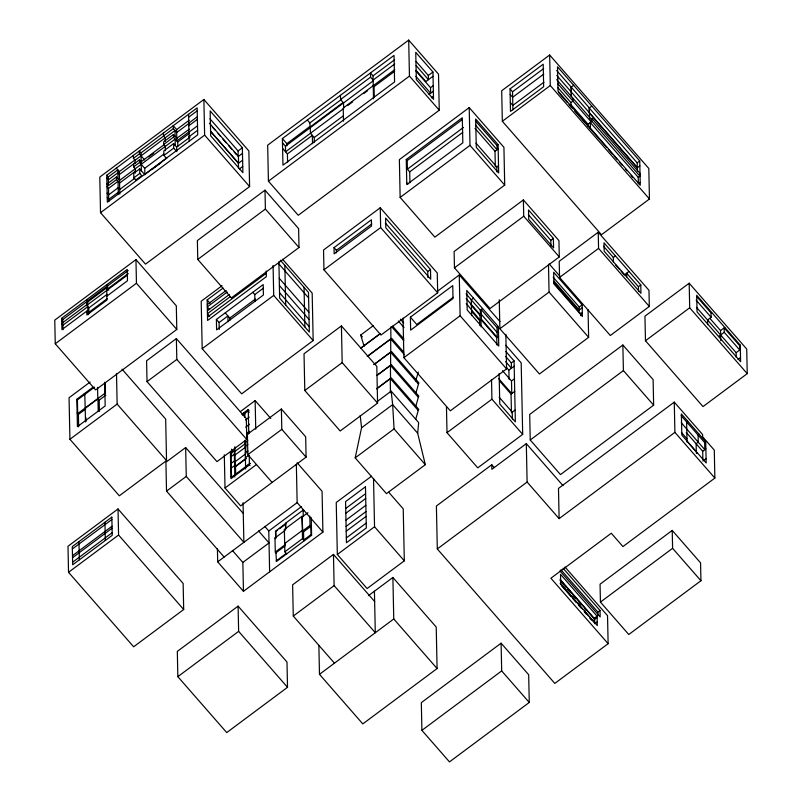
<?xml version="1.0" encoding="UTF-8"?>
<svg xmlns="http://www.w3.org/2000/svg" width="802" height="802" viewBox="0 0 802 802"><rect width="100%" height="100%" fill="white"/><g stroke="black" fill="none" stroke-linecap="round" stroke-linejoin="round"><path stroke-width="1.2" d="M360.198 415.546L361.562 427.777L355.196 457.872L386.454 493.641L425.321 464.679L417.672 433.22L418.664 422.624L391.155 391.155L377.11 401.622M415.717 380.96L418.283 372.018M415.917 393.04L418.484 384.098L390.554 352.148L373.993 364.479M415.797 406.243L418.363 397.301L390.434 365.351L376.8 375.506L391.396 364.75L418.905 396.218L418.002 396.9M415.677 419.446L418.243 410.504L390.303 378.554L376.669 388.709M203.878 99.498L99.789 177.062L100.531 212.68L145.513 264.139L249.602 186.575L248.861 150.956L203.878 99.498L204.63 135.127L249.602 186.575M106.756 175.237L197.142 107.889L197.703 134.846L107.318 202.194L106.756 175.237L108.26 176.951L108.42 184.62M108.26 176.951L117.804 169.834L117.984 178.686M135.147 162.626L135.097 160.26L133.433 158.355L139.398 153.904L139.337 150.956L141.002 152.871L141.383 170.776M165.252 141.403L165.172 137.854L163.498 135.939L173.302 128.641L173.242 125.693L176.64 129.583L176.791 140.951L189.262 131.668M188.64 117.212L197.202 110.836M141.002 152.871L164.109 135.658M107.227 197.663L108.721 199.377L118.275 192.269L119.799 194.024L119.338 171.588L135.398 159.618M135.097 160.26L174.976 130.556L175.097 136.46M176.64 129.583L189.102 120.3M135.458 162.565L119.398 174.535L117.864 172.781L108.32 179.899L106.816 178.184M106.937 184.089L116.49 176.971L119.518 180.44L175.147 139.077L175.287 145.513M164.29 144.51L141.192 161.723L139.518 159.809L133.553 164.26L133.603 166.866L135.277 168.781L135.368 173.072M176.821 138.435L173.422 134.546L163.628 141.844L163.678 144.46L165.352 146.375L165.443 150.666M188.761 123.117L197.322 116.741M189.162 123.247L176.701 132.53L173.302 128.641M116.49 176.971L116.541 179.588L106.997 186.696L108.501 188.42L108.771 201.643M133.603 166.866L139.578 162.425L139.518 159.809M163.678 144.46L173.483 137.162L173.422 134.546M188.821 125.734L197.382 119.348M148.681 156.941L153.703 153.202M108.501 188.42L118.044 181.302L118.325 194.535M176.741 138.335L189.292 129.152M135.638 171.087L119.578 183.056L116.541 179.588M139.708 168.861L133.744 173.312L133.834 177.833L135.759 180.039L141.733 175.598L139.799 173.392L139.708 168.861L144.701 174.565L166.796 158.104M173.613 143.598L173.713 148.129L176.741 151.598L176.651 147.067L173.613 143.598L163.819 150.896L163.909 155.428L166.565 158.465M188.951 132.17L197.513 125.794M177.823 146.315L177.733 142.024L189.232 133.453M144.871 174.766L144.731 168.32L163.819 154.104M133.834 177.833L139.799 173.392M163.909 155.428L173.713 148.129M189.051 136.691L197.613 130.315M134.766 178.275L119.709 189.493L118.175 187.738L108.631 194.856L107.127 193.142M176.651 147.067L190.074 137.072M151.899 169.523L160.941 162.786M100.531 212.68L204.63 135.127M242.475 153.372L238.174 156.57L238.064 150.946L242.354 147.748L210.164 110.917L210.685 135.829L242.886 172.661L242.354 147.748M238.535 168.31L238.425 163.327L242.615 160.2M408.689 40.1L267.667 145.182L268.419 181.172L298.244 215.287L439.265 110.215L438.514 74.215L408.689 40.1L409.451 76.09L439.265 110.215M239.397 168.931L242.755 166.425M282.394 138.566L394.033 55.388L394.584 81.924L282.956 165.172L282.394 138.566L286.845 143.658L286.885 145.763M282.484 142.786L285.462 146.195L285.572 151.809L343.647 108.541L343.527 102.927L340.549 99.528L370.564 77.162L370.474 72.932L373.03 75.849L373.511 98.816M314.334 142.295L314.234 137.523L310.494 133.242L309.863 122.917L341 99.709M373.03 75.849L394.614 59.769M286.845 143.658L309.762 126.576M309.943 127.147L343.106 102.445M373.11 80.08L394.704 63.99M285.462 146.195L373.542 80.571L370.564 77.162M135.959 259.617L54.767 320.118L55.258 343.757L95.618 389.922L176.801 329.432L176.31 305.793L135.959 259.617L136.45 283.256L176.801 329.432M343.497 121.172L343.216 108.049L394.825 69.604M108.831 290.224L106.706 287.798L86.586 302.785L86.636 305.452L88.821 307.948L88.942 313.612L86.756 311.116L61.944 329.602L61.704 318.284L127.247 269.442L127.488 280.77L106.877 296.118M347.647 105.553L352.649 101.834M363.657 93.633L367.657 90.646M374.283 97.363L374.053 86.636L394.664 71.278M128.21 270.545L87.488 300.89L87.528 302.885M63.027 329.732L62.807 319.547L87.629 301.051L86.526 299.788M287.597 162.295L287.417 153.914L312.329 135.348L312.509 143.698M128.27 273.542L107.668 288.9L107.608 285.903L106.646 284.8M86.696 304.79L62.877 322.544L61.764 321.271M86.636 305.452L127.368 275.106M314.234 137.523L343.366 115.809M87.749 306.715L62.927 325.211L61.824 323.948M88.821 307.948L107.027 294.384M107.398 298.524L88.23 312.8L88.27 314.745M268.419 181.172L409.451 76.09M55.258 343.757L136.45 283.256M265.001 190.164L197.372 240.55L197.773 259.437L231.377 297.893L299.006 247.507L298.605 228.61L265.001 190.164L265.392 209.051L299.006 247.507M416.138 65.614L428.428 79.669L428.338 75.458L432.95 72.02L415.747 52.341L416.318 79.609L433.521 99.288L432.95 72.02M433.04 76.23L425.892 81.563L416.058 70.315M197.773 259.437L265.392 209.051M415.897 76.32L430.644 93.192L430.524 87.679L433.24 85.654M429 94.405L433.351 91.167M431.466 97.774L433.461 96.29M90.155 382.023L69.052 397.742L69.924 439.285L119.318 495.796L166.545 460.609L165.673 419.075L122.034 369.151M222.064 285.702L201.202 301.241L202.194 348.68L241.673 393.842L313.171 340.569L312.178 293.131L282.575 259.257M266.214 271.036L266.324 276.69L207.588 320.459L207.157 299.938L223.086 288.078M104.691 382.283L105.182 405.952L77.423 426.644L76.842 399.236L93.032 387.176M469.21 107.598L399.366 159.638L400.148 197.412L434.864 237.131L504.709 185.082L503.927 147.317L469.21 107.598L470.002 145.373L504.709 185.082M105.262 382.935L105.463 392.9L77.694 413.591L77.413 399.887L94.586 387.095M207.257 304.57L226.174 290.474M227.217 292.038L207.297 306.875L209.593 309.502M406.263 159.518L462.293 117.764L462.824 142.826L406.794 184.57L406.263 159.518L407.205 160.58L407.386 169.202L463.416 127.448M407.205 160.58L462.233 119.588M549.651 55.007L501.691 90.746L502.333 121.282L601.49 234.725L649.45 198.986L648.808 168.46L549.651 55.007L550.292 85.543L649.45 198.986M207.387 310.835L229.292 294.514M230.344 296.61L207.447 313.672L209.653 316.199M510.032 88.912L543.195 64.21L543.666 86.696L510.503 111.408L510.032 88.912L512.528 91.769L512.909 109.824M176.37 338.594L146.596 360.78L147.027 381.612L216.971 461.631L246.745 439.446L246.314 418.614L176.37 338.594L176.811 359.426L246.745 439.446M207.517 317.061L266.254 273.302M85.483 421.972L85.202 408.268L97.954 398.764L98.215 411.225M78.666 426.854L78.406 414.403L85.764 408.92M512.528 91.769L543.676 68.561M99.408 411.376L99.167 400.158L105.874 395.165M409.932 182.826L409.712 171.859L462.734 132.35M543.796 74.065L512.648 97.273L510.152 94.425M216.39 319.447L263.186 284.58L263.407 295.006L216.61 329.873L216.39 319.447L219.086 322.524L219.227 329.482M254.906 301.552L254.765 294.595L263.277 288.259M219.086 322.524L227.928 315.928L228.049 321.732M543.967 82.195L512.819 105.403L510.323 102.546M229.843 320.389L229.803 318.073L255.377 299.016M380.248 207.758L323.547 250.003L323.958 269.803L380.98 335.046L437.681 292.8L437.26 272.991L380.248 207.758L380.659 227.557L437.681 292.8M147.027 381.612L176.811 359.426M69.924 439.285L117.142 404.098L116.501 373.552M557.761 78.997L556.778 79.729L591.094 118.997L591.154 121.884L557.641 83.538M400.148 197.412L470.002 145.373M502.333 121.282L550.292 85.543M334.033 247.617L371.386 219.788L371.516 226.034L334.163 253.863L334.033 247.617L336.389 250.304L336.439 252.8M202.194 348.68L273.703 295.407L273.071 265.442M336.389 250.304L371.777 223.938M323.958 269.803L380.659 227.557M571.204 87.097L571.415 96.862L571.174 87.127L573.641 85.283M475.446 125.022L497.039 149.723L496.949 145.473L498.082 144.631L475.686 119.017L476.288 147.388L498.674 173.001L498.082 144.631M495.325 166.876L494.994 151.237L498.162 148.881M571.014 106.887L570.924 102.596L572.969 101.072L572.909 98.195M496.929 171.839L496.829 166.976L498.523 165.723M639.856 165.874L637.279 167.788L589.36 112.962L589.249 108.009L591.826 106.085M591.094 118.997L591.906 118.395L639.826 173.222L639.886 176.109L591.966 121.272L591.906 118.395M588.056 126.365L588.016 124.22L591.966 121.272M341.411 325.903L304.028 353.762L304.79 390.494L340.188 430.985L377.582 403.125L376.81 366.404L341.411 325.903L342.183 362.634L377.582 403.125M243.267 513.46L185.653 447.546L165.924 462.243L166.525 491.125L224.139 557.039M523.385 199.919L454.112 251.527L454.463 267.838L490.022 308.529L559.295 256.921L558.944 240.61L523.385 199.919L523.726 216.229L559.295 256.921M427.887 277.612L427.757 271.527L430.504 269.482L385.612 218.124L385.822 227.858L430.704 279.216L430.504 269.482M240.389 411.566L255.146 400.569L270.785 418.464M241.823 414.303L248.269 409.491L249.031 412.629M248.981 410.303L244.47 413.662L244.55 417.14M242.785 415.406L244.73 413.952L243.768 412.85M118.024 508.969L67.99 546.252L68.531 572.297L133.643 646.793L183.688 609.51L183.137 583.455L118.024 508.969L118.576 535.014L183.688 609.51M72.35 548.979L111.889 519.526M245.522 419.957L249.131 417.271L248.419 416.459M364.108 346.304L360.72 335.035L373.381 325.602M454.463 267.838L523.726 216.229M72.491 555.686L112.029 526.232M245.673 427.125L249.282 424.438L248.57 423.626M72.531 557.711L112.069 528.247M166.525 491.125L186.264 476.418L185.653 447.546M72.631 562.192L112.17 532.728M380.078 333.722L360.599 348.238L380.148 333.802M246.715 433.26L249.422 431.245M437.17 291.457L459.265 274.986L500.017 321.612M304.79 390.494L342.183 362.634M224.309 454.774L225.011 487.997L240.65 505.892L306.093 457.14L305.672 436.789L281.382 409.01L247.417 434.313L247.838 454.664L272.129 482.443M410.383 317.171L452.749 285.602L453.02 298.565L410.654 330.133L410.383 317.171L416.759 324.469L453.21 297.301M68.531 572.297L118.576 535.014M247.788 440.759L245.081 442.774L245.653 443.416L234.956 451.386L234.274 450.614L231.016 453.04L231.517 477.22L249.983 463.466L249.392 462.784M247.868 444.378L245.161 446.393L245.723 447.035L235.036 455.005L234.354 454.233L231.086 456.659L230.495 455.977M367.296 356.359L390.674 338.945L404.489 354.755M367.366 356.439L391.647 338.344L403.777 352.228M247.998 451.035L245.302 453.05L245.863 453.701L235.176 461.671L234.495 460.889L231.227 463.325L230.635 462.644M637.279 167.788L637.179 162.836L639.745 160.921L557.51 66.827L558.022 91.167L640.257 185.262L639.745 160.921M247.838 454.664L281.813 429.351L281.382 409.01M249.001 455.055L245.402 457.741L245.963 458.393L235.267 466.363L234.856 446.724M235.698 474.704L235.527 466.654L246.224 458.684M374.063 364.559L391.516 351.547L419.025 383.015L418.123 383.697M244.931 468.278L245.522 468.959L245.472 466.814L250.094 463.586M249.242 455.877L249.432 464.919L230.966 478.684L230.415 452.358L231.688 453.822L231.598 449.15M550.934 246.254L550.804 240.339L553.38 238.425L528.528 209.994L528.729 219.447L553.581 247.878L553.38 238.425M471.275 299.838L473.501 298.184M640.197 182.405L638.362 183.768L638.232 177.342L640.066 175.969M225.011 487.997L256.48 464.548M505.851 334.324L506.573 368.92L450.333 410.825L403.877 357.672L460.117 315.767L459.265 274.986M466.173 298.585L480.438 314.975L480.338 310.204L482.563 308.549M376.739 388.79L391.276 377.953L418.784 409.421L417.882 410.103M466.273 303.537L480.117 320.249L480.017 315.286L481.32 314.324L497.12 332.399L498.463 331.396M598.222 232.239L559.215 261.312L559.555 277.442L610.312 335.517L649.319 306.454L648.978 290.314L598.222 232.239L598.563 248.379L649.319 306.454M479.766 325.452L479.666 320.589L481.421 319.276L481.22 309.552L497.019 327.627L497.22 337.351L481.421 319.276M559.555 277.442L598.563 248.379M361.562 427.777L392.659 404.609L391.155 391.155M497.019 327.627L498.363 326.625L466.764 290.474L467.165 309.923L498.764 346.083L498.363 326.625M588.046 309.562L588.628 337.341L539.435 373.993L499.877 328.73L549.059 292.078L548.478 264.299M496.919 344.99L496.769 337.692L498.563 336.349M613.44 262.244L613.34 257.472L615.415 255.918M355.196 457.872L394.063 428.91L392.659 404.609L417.672 433.22M297.101 462.744L322.063 491.295L322.915 532.107L243.457 591.315L217.693 561.841L297.151 502.633L296.349 464.298M269.632 571.806L268.78 530.994L301.341 506.734M285.572 528.718L285.462 523.275L303.126 510.112L303.687 510.754M275.647 537.641L275.507 531.114L285.682 523.526L285.803 528.969M275.988 538.032L275.848 531.505L277.703 530.122M279.547 528.749L284.179 525.3M554.062 281.131L579.285 309.993L579.224 307.026L582.152 304.85L553.671 272.269L553.911 283.898L582.392 316.489L582.152 304.85M628.989 271.447L624.337 274.916L621.149 271.266M286.655 553.881L284.84 551.806L284.369 529.46L302.033 516.308L302.725 530.854L310.023 525.42L309.823 516.027M582.212 307.808L578.513 310.564L554.102 282.635M302.434 516.759L307.898 512.678M276.309 553.22L275.286 552.057L274.986 537.952L285.171 530.373L284.369 529.46M243.457 591.315L242.846 562.433L269.031 542.934L258.565 530.954M505.701 361.672L511.435 368.238L511.325 362.935L514.072 360.89L505.872 351.507M580.869 315.667L580.828 313.742L582.312 312.64M509.059 379.306L508.869 370.163L514.192 366.193M371.496 476.228L336.238 502.493L337.331 554.493L367.105 588.548L404.308 560.829L403.226 508.829L388.739 492.268M275.286 552.057L285.462 544.468L284.67 543.566L302.334 530.403L303.547 531.796L303.727 540.037L311.016 534.603L310.845 526.363L303.547 531.796M285.161 545.871L275.908 552.768L276.479 561.46L311.607 535.285L311.236 517.641M498.633 378.544L511.756 393.561L511.496 380.98L514.453 378.775M638.532 291.487L638.432 286.715L640.798 284.951L603.986 242.836L604.157 251.196L640.968 293.311L640.798 284.951M284.84 551.806L302.504 538.643L302.033 516.308M505.811 345.251L521.18 362.835L522.683 434.373L477.751 467.847L447.005 432.669L491.927 399.195L491.516 379.466M345.722 508.468L365.602 493.661M276.078 561.009L286.254 553.42M345.832 513.27L365.702 498.463M515.105 410.043L511.445 412.769L511.054 394.083L514.714 391.356M345.973 520.117L365.842 505.31M238.104 606.122L177.322 651.404L177.844 676.657L226.735 732.587L287.517 687.294L286.986 662.041L238.104 606.122L238.635 631.364L287.517 687.294M346.103 526.403L365.973 511.596M346.203 531.195L366.073 516.388M346.344 537.901L366.213 523.094M689.179 283.216L644.948 316.168L645.47 340.75L703.013 406.594L747.233 373.642L746.722 349.05L689.179 283.216L689.69 307.798L747.233 373.642M374.644 601.52L333.462 554.413L292.62 584.838L293.281 616.056L334.454 663.164M337.331 554.493L374.544 526.764L373.531 478.483M177.844 676.657L238.635 631.364M622.863 345L529.701 414.423L530.232 439.997L560.468 474.594L653.64 405.17L653.109 379.597L622.863 345L623.405 370.584L653.64 405.17M645.47 340.75L689.69 307.798M494.212 467.546L491.766 464.749L436.398 506.002L437.301 548.959L554.824 683.414L608.127 643.695L607.535 615.665L565.029 567.034M293.281 616.056L334.123 585.62L333.462 554.413M530.232 439.997L623.405 370.584M562.984 485.601L526.312 443.646L491.857 469.32L491.766 464.749M707.635 324.579L707.534 319.978L711.133 317.301L711.043 312.91L711.675 312.439M720.767 340.73L720.557 330.584L724.787 327.437M368.449 595.675L392.89 577.47L436.218 627.044L437.09 668.547L362.805 723.895L319.477 674.322L318.875 645.6M718.672 336.449L724.236 332.299L724.146 327.908L739.624 345.612L739.715 350.003L724.236 332.299M437.301 548.959L527.114 482.032L526.312 443.646M739.624 345.612L740.256 345.141L696.697 295.306L697.048 311.878L740.607 361.712L740.256 345.141M736.216 357.281L736.126 352.69L740.346 349.532M674.271 402.133L558.483 488.418L559.114 518.633L674.903 432.358L674.271 402.133L702.582 434.524L702.632 436.779L714.281 450.102L714.863 478.072L622.933 546.573L611.284 533.24L550.904 578.232L608.127 643.695M737.98 359.476L740.517 357.582M319.477 674.322L393.762 618.974L392.89 577.47M687.685 421.14L686.622 421.922L687.043 442.012M699.154 434.263L698.101 435.055L698.251 442.173L696.136 443.747L696.316 452.288M681.259 422.744L704.818 449.691L704.667 442.574L705.73 441.782L681.379 413.932L681.83 435.095L706.171 462.944L705.73 441.782M696.337 453.501L697.149 452.899L687.314 441.641M702.883 459.797L702.702 451.265L705.88 448.899M702.913 461.02L706.081 458.654M501.1 643.184L421.321 702.632L421.902 730.351L449.481 761.9L529.26 702.462L528.678 674.733L501.1 643.184L501.681 670.913L529.26 702.462M672.226 530.423L600.056 584.187L600.427 602.091L628.768 634.512L700.938 580.738L700.557 562.844L672.226 530.423L672.597 548.317L700.938 580.738M421.902 730.351L501.681 670.913M600.427 602.091L672.597 548.317M597.971 615.284L597.911 612.066L600.026 610.492L563.064 568.207M597.129 617.49L594.232 619.645L594.212 618.342L597.099 616.187L560.508 574.332L560.708 583.716L597.289 625.57L597.099 616.187M597.219 621.851L595.104 623.435L590.222 617.851M556.688 70.486L589.36 107.929L589.59 118.896M589.249 108.009L637.179 162.836M556.788 75.438L637.389 167.708L637.46 171.317M638.232 177.342L590.302 122.505L590.442 128.942M558.022 87.829L570.924 102.596M570.623 104.32L588.016 124.22M558.543 92.451L567.415 102.606M569.029 104.45L572.257 108.14M574.633 110.856L606.683 147.528M608.307 149.393L612.377 154.034M614.001 155.899L617.249 159.608M619.685 162.395L622.121 165.192M625.37 168.901L626.994 170.766M631.054 175.407L632.678 177.272M696.848 296.68L711.043 312.91M696.156 300.169L711.133 317.301M709.9 318.404L720.557 330.584M696.507 307.356L736.126 352.69M603.535 246.254L613.34 257.472M638.432 286.715L626.633 273.211L626.703 276.79M615.555 264.871L619.555 269.432M475.365 120.771L496.949 145.473M475.005 128.37L494.994 151.237M416.048 61.403L428.338 75.458M415.777 70.807L430.524 87.679M476.037 143.197L496.829 166.976M528.358 214.655L550.804 240.339M549.28 264.038L559.996 276.299M681.109 415.626L704.667 442.574M553.19 277.241L579.224 307.026M686.301 432.499L702.702 451.265M553.981 283.026L580.828 313.742M681.469 432.499L686.973 438.794M373.231 85.694L374.053 86.636M674.903 432.358L714.863 478.072M549.059 292.078L588.628 337.341M406.444 168.129L409.712 171.859M406.754 182.746L407.927 184.089M466.072 293.813L480.338 310.204M470.954 304.92L480.017 315.286M307.306 119.999L309.863 122.917M496.769 337.692L480.969 319.617L481.12 326.915M471.426 311.156L479.666 320.589M505.581 356.369L511.325 362.935M385.311 222.966L427.757 271.527M506.403 367.346L508.869 370.163M460.117 315.767L506.573 368.92M502.463 370.654L511.496 380.98M499.566 380.95L511.054 394.083M282.605 148.4L287.417 153.914M499.125 397.15L512.247 412.168L512.398 419.235M491.927 399.195L522.683 434.373M400.439 319.206L403.717 322.965M398.303 321L404.058 327.577M392.569 326.073L403.897 339.025M209.893 118.716L238.064 150.946M391.667 326.745L403.807 340.629M527.114 482.032L559.114 518.633M209.452 123.237L238.425 156.39L238.565 163.217L210.395 130.997M212.42 127.107L214.836 129.874M218.054 133.553L220.47 136.32M222.886 139.077L226.104 142.766M228.52 145.523L231.738 149.212M234.154 151.969L236.57 154.736M211.066 132.019L238.425 163.327M360.72 335.035L362.364 336.91M560.949 569.781L597.911 612.066M559.916 570.884L600.157 616.928L600.026 610.492M173.483 137.162L177.733 142.024M560.057 579.275L594.212 618.342M560.508 580.267L594.663 619.334L594.753 623.695M280.329 260.229L308.489 292.449L309.321 332.058L279.647 298.113L278.885 261.783M560.087 580.578L565.781 587.094M567.405 588.949L570.653 592.668M573.099 595.465L575.535 598.252M578.783 601.971L581.229 604.758M584.478 608.487L586.102 610.342M560.147 583.435L582.904 609.48M584.538 611.335L588.598 615.986M561.42 585.56L571.174 596.718M572.798 598.583L576.047 602.302M578.493 605.089L580.929 607.876M584.177 611.605L586.623 614.392M589.871 618.111L591.495 619.976M278.936 263.968L308.61 297.913M279.236 278.304L308.91 312.249M279.387 285.512L309.061 319.457M279.537 292.72L309.211 326.665M394.063 428.91L425.321 464.679M273.703 295.407L313.171 340.569M139.398 153.904L144.671 159.939M139.578 162.425L144.731 168.32M252.78 292.329L254.765 294.595M116.3 168.119L119.338 171.588M225.232 312.85L229.803 318.073M207.157 299.938L209.994 303.186M374.544 526.764L404.308 560.829M281.813 429.351L306.093 457.14M297.151 502.633L322.915 532.107M393.762 618.974L437.09 668.547M310.023 525.42L311.437 527.044M311.016 534.603L311.607 535.285M249.432 464.919L250.023 465.601M302.504 538.643L304.319 540.718M285.462 523.275L286.023 523.917M235.527 466.654L234.585 465.581L231.327 468.017L230.735 467.335M334.123 585.62L375.296 632.728L374.424 591.224M234.234 476.248L234.826 476.929M230.926 476.538L231.517 477.22M274.986 537.952L275.667 538.733M264.75 526.393L268.78 530.994M61.704 318.284L62.807 319.547M186.264 476.418L243.878 542.332L243.046 502.714M117.142 404.098L166.545 460.609M104.902 392.248L105.463 392.9M232.38 550.463L242.846 562.433M99.167 400.158L97.814 398.604L97.573 387.386M84.2 393.752L84.771 394.404L85.202 408.268M76.842 399.236L77.413 399.887M77.132 412.94L78.406 414.403M514.072 360.89L515.355 421.822L499.766 403.987L499.125 373.521M499.265 299.748L499.877 328.73M471.315 299.808L471.646 315.617M446.463 406.774L447.005 432.669M403.045 318.133L403.877 357.672M340.459 95.298L340.549 99.528M304.048 287.367L304.88 326.975M303.126 510.112L303.266 516.638M284.85 265.402L285.682 305.011M255.146 400.569L255.748 429.24M248.269 409.491L248.78 433.942M245.602 441.09L245.823 451.476M244.73 413.952L244.78 416.278M245.031 440.438L245.592 466.944M234.274 450.614L234.785 474.784M217.412 548.608L217.693 561.841M188.58 114.265L189.142 141.222M163.438 132.992L163.498 135.939M133.363 155.408L133.433 158.355M106.706 287.798L106.957 300.008L86.837 315.006L86.756 311.116M104.932 522.272L105.313 540.488M87.629 301.051L87.669 303.056M87.709 304.94L87.859 312.379M85.954 417.642L86.025 421.371M78.967 541.621L79.348 559.836M390.805 326.915L390.895 339.847M390.674 338.945L390.774 353.05M390.554 352.148L390.654 366.253M390.434 365.351L390.534 379.456M390.303 378.554L390.414 392.659M111.839 517.12L72.3 546.583L72.681 564.798L112.22 535.335L111.839 517.12M365.461 486.794L345.582 501.601L346.444 542.743L366.324 527.937L365.461 486.794"/></g></svg>
